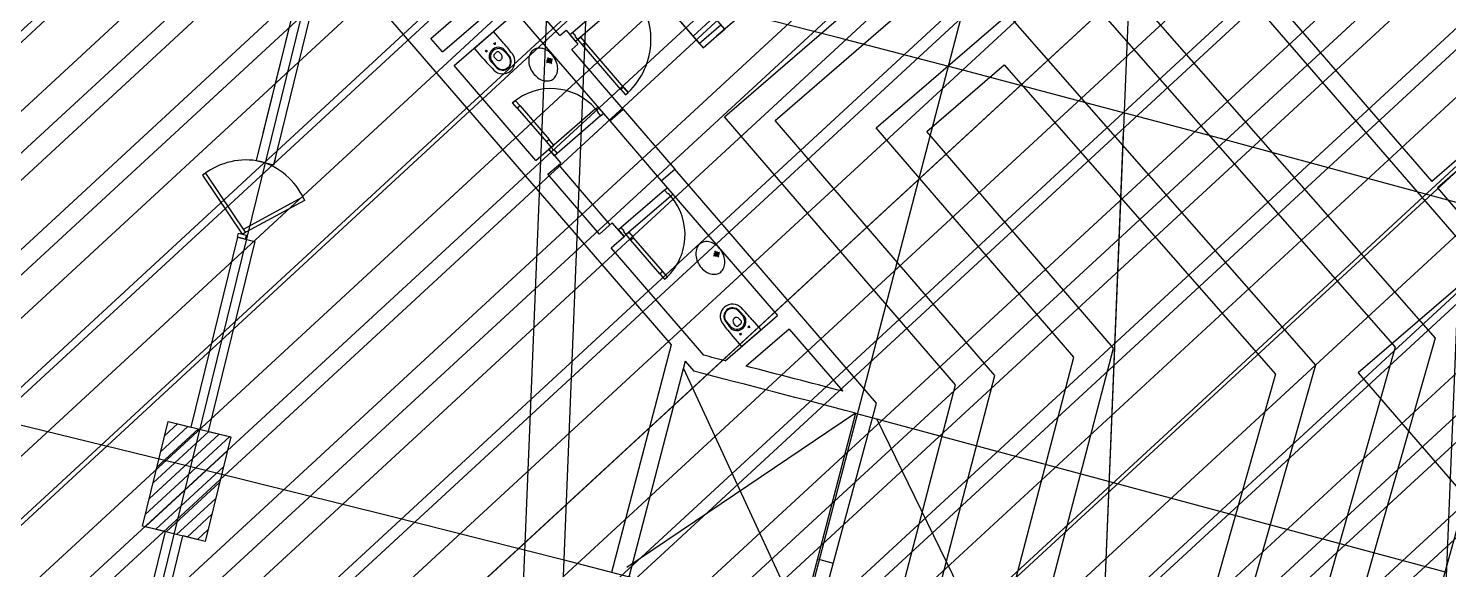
# Model space of a CAD drawing. Extents: x -678889171 to 586587, y -792238163 to 335485.
# Drawn here: x -678740441 to -678720646, y -792172014 to -792164476 of the extents above; entities that cross this region are included whole.
import ezdxf
from ezdxf.enums import TextEntityAlignment as Align

# ---------------------------------------------------------------- set-up
doc = ezdxf.new("R2010")
doc.units = 0
doc.header["$MEASUREMENT"] = 0
for name, color, linetype in [('A-ANNO-LEGN', 252, 'Continuous'), ('A-FLOR-PATT', 252, 'Continuous'), ('A-SITE-PATT', 252, 'Continuous'), ('A-WALL', 252, 'Continuous')]:
    doc.layers.add(name, color=color, linetype=linetype)
doc.layers.add('BASEMENT3 LAYOUT$0$HATCH5', color=252, linetype='Continuous', lineweight=15)
doc.styles.add('Ground floor Towers$0$$Bas01-Rname$0$EN-SC', font='swissc.ttf')
doc.styles.add('Ground floor Towers$0$$Bas01-Rname$0$EN-SCL', font='swisscl.ttf')
doc.styles.add('Ground floor Towers$0$04-Ground Floor$0$V2-lower ground$0$LEVEL  FOR LICENSE LOWER GR$0$$LG- LEVEL$0$AR-SR', font='sarb.shx')

# ---------------------------------------------------------------- blocks, each defined once
blk = doc.blocks.new('A$C61C61320')
at = {"layer": 'BASEMENT3 LAYOUT$0$HATCH5'}
h = blk.add_hatch(dxfattribs=at)
h.set_pattern_fill('JIS_WOOD', color=256, scale=1000, style=0)
h.set_pattern_definition([(45, (-845680.2949388556, -470481.0696760565), (-499.9999991609842, 499.9999991609843), [])])
h.paths.add_polyline_path([(12440.74077330553, -169431.9252005816), (13408.27617370361, -243253.7315873399), (7111.185080291936, -248399.4795461658), (-61957.46107163071, -237877.8060760189), (-55832.26724016038, -200866.3395951205), (-20860.02674167091, -206712.4958959252), (-20783.43353955913, -208437.764712235), (-16504.6553898881, -208719.7022090854), (-18718.17453308101, -208569.0044804074), (-18168.17453308101, -169431.9252005816)])
blk = doc.blocks.new('GR')
at = {"layer": 'A-FLOR-PATT'}
for p, q in [((69940, 90900), (69940, 4700)), ((70490, 90900), (70490, 1700)), ((78040, 73885), (78040, 4700)), ((82795, 4700), (82795, 46760)), ((71040, 44770), (61791.84706075279, -782.1576375562072)), ((79700, 41140), (70161.61638153446, -2528.42465876534)), ((77503.92143260737, 25681.12867932635), (83638.36081482003, 19153.56472490342)), ((72477.66112238006, 21373.28394721262), (76426.28574980248, 25068.96348383787)), ((76426.28574980248, 25068.96348383787), (82499.59150898701, 18692.12260116072)), ((70139.01471748867, 22408.58451408492), (67978.68209575741, 24716.77777297841)), ((69954.09476942396, 24654.39955031385), (72143.06464307965, 22320.16180403642)), ((69954.09477021193, 24654.39954858962), (72084.13131187108, 22378.57593828593)), ((72432.80899459826, 22591.39790468247), (70519.4707624384, 24635.69162363654)), ((73184.38111365284, 21349.89903885403), (76406.06381137425, 24365.20384569283)), ((76406.06381137425, 24365.20384569283), (81949.60609746329, 18544.60325575512)), ((66606.96599405994, 23573.43890708865), (65982.41017415008, 20499.32419993116)), ((66607.21252113674, 23574.21200565249), (66059.502784941, 20881.27289987728)), ((66227.40459294805, 20449.54735031392), (66852.02849384157, 23523.5577593874)), ((66851.9427672924, 23523.57520856328), (71863.76089337893, 18168.73091418614)), ((79891.1865854634, 23505.93393791205), (82365.67150357975, 20872.87204735124)), ((68342.50142573395, 22296.8502815576), (69173.35720764208, 23074.48224226708)), ((71046.47788790114, 23142.09906209528), (70316.37298827502, 22458.76397918109)), ((71135.77914684702, 23061.31982496936), (70391.07214922838, 22364.31804039688)), ((68513.33519646253, 22114.324056651), (69344.19097837067, 22891.95601736048)), ((72651.80976913012, 22796.36970051562), (72323.29325965203, 22488.8976422432)), ((74597.8210961984, 21303.12922213686), (76365.619934518, 22957.68456940271)), ((76365.619934518, 22957.68456940271), (80849.63527441572, 18249.5645649439)), ((68684.16896719112, 21931.79783174441), (69515.02474909925, 22709.42979245388)), ((69515.02474909925, 22709.42979245388), (70881.69491492784, 21249.21999320117)), ((71994.46010899788, 22474.38454845391), (72277.45762211015, 22757.38206156617)), ((72084.13131187108, 22378.57593828593), (72376.17327172236, 22651.90997145111)), ((72323.29325965203, 22488.8976422432), (72432.80899459826, 22591.39790468247)), ((68955.64293853879, 22185.88144194191), (69214.83017790616, 22428.4653963765)), ((69340.72998253477, 22293.94857363513), (69214.83017790616, 22428.46539637651)), ((70139.01471748867, 22408.58451408492), (70222.08571086447, 22486.33405963009)), ((70222.08571086447, 22486.3340596301), (70396.03470738887, 22300.47939209873)), ((70316.37298827502, 22458.76397918109), (70279.86774329371, 22424.59722503538)), ((70279.86774329371, 22424.59722503538), (70361.86795324335, 22336.98463708032)), ((70364.20644407894, 22407.65663620734), (70316.37298827502, 22458.76397918109)), ((70356.90539508268, 22400.82328537819), (70364.20644407894, 22407.65663620734)), ((70391.07214922839, 22364.31804039689), (70356.90539508268, 22400.82328537819)), ((70391.07214922838, 22364.31804039688), (70427.57739420969, 22398.48479454259)), ((70427.57739420969, 22398.48479454259), (70487.02754642321, 22334.96566827512)), ((72143.06464307965, 22320.16180403642), (72323.29325965203, 22488.8976422432)), ((68513.33519646253, 22114.32405665101), (68342.50142573395, 22296.8502815576)), ((69081.54274316742, 22051.36461920054), (68955.64293853879, 22185.88144194191)), ((69250.263435295, 22269.87556608838), (69224.70976380807, 22245.95883818638)), ((69249.44496350254, 22245.14036639392), (69225.52823560053, 22270.69403788084)), ((70312.96371401292, 22222.72984655345), (70396.03470738887, 22300.47939209873)), ((71064.22113983452, 21420.05376392982), (70312.96371401292, 22222.72984655344)), ((70391.07214922839, 22364.31804039689), (70361.86795324335, 22336.98463708032)), ((70459.4056575198, 22291.30755043427), (70391.07214922838, 22364.31804039688)), ((70495.9109025011, 22325.47430457998), (70459.4056575198, 22291.30755043427)), ((71019.74042550946, 21692.62153274085), (70459.4056575198, 22291.30755043427)), ((70487.02754642321, 22334.96566827512), (70495.9109025011, 22325.47430457998)), ((71056.24567049075, 21726.78828688656), (70495.9109025011, 22325.47430457998)), ((75304.54108747118, 21279.74431377827), (76345.39799608977, 22253.92493125764)), ((76345.39799608977, 22253.92493125764), (80299.649862892, 18102.0452195383)), ((69137.0971758529, 22163.95862823665), (69111.54350436597, 22140.04190033466)), ((69136.27870406043, 22139.2234285422), (69112.36197615843, 22164.77710002912)), ((69276.34244004119, 21939.39695497488), (69215.51951170863, 22003.68219568699)), ((69237.17930446433, 22072.24600578948), (69263.8881967869, 22043.70906449102)), ((69267.20251103104, 22141.43594051594), (69238.5823989657, 22114.6492052657)), ((69309.60571050725, 22140.03284601458), (69336.31460282984, 22111.49590471612)), ((69439.57523409318, 22092.17321344806), (69379.45139243545, 22157.11275801592)), ((69876.89013649555, 20657.44270002296), (68684.16896719113, 21931.79783174442)), ((71056.24567049075, 21726.78828688655), (71019.74042550944, 21692.62153274084)), ((71019.74042550944, 21692.62153274084), (71088.07393380086, 21619.61104277824)), ((71124.57917878217, 21653.77779692394), (71056.24567049075, 21726.78828688655)), ((71124.57917878217, 21653.77779692394), (71065.12902656863, 21717.29692319141)), ((71065.12902656863, 21717.29692319141), (71124.57917878217, 21653.77779692394)), ((71088.07393380086, 21619.61104277824), (71124.57917878217, 21653.77779692394)), ((69519.52093673551, 21446.09250711963), (69556.0261817168, 21480.25926126533)), ((69587.85444502691, 21373.08201715701), (69519.52093673551, 21446.09250711963)), ((69556.0261817168, 21480.25926126533), (69615.47633393035, 21416.74013499786)), ((69615.47633393035, 21416.74013499786), (69556.0261817168, 21480.25926126533)), ((69556.0261817168, 21480.25926126533), (69624.35969000822, 21407.24877130272)), ((69624.35969000822, 21407.24877130272), (69587.85444502691, 21373.08201715701)), ((69624.35969000823, 21407.24877130273), (70048.02744141496, 20954.58373353453)), ((70678.54172241848, 21407.74125741578), (70079.85570472508, 20847.40648942621)), ((70678.54172241848, 21407.74125741578), (70707.74591840353, 21435.07466073235)), ((70678.54172241848, 21407.74125741578), (70712.70847656419, 21371.23601243447)), ((70789.74612835316, 21347.46207277727), (70707.74591840353, 21435.07466073235)), ((70881.69491492784, 21249.21999320117), (71064.22113983451, 21420.05376392982)), ((71064.22113983452, 21420.05376392982), (71815.88973104036, 20616.93837434086)), ((78040, 21395), (78040, 4700)), ((69587.85444502693, 21373.08201715702), (70011.52219643367, 20920.41697938882)), ((70753.24088337185, 21313.29531863158), (70169.15696367098, 20766.6272523003)), ((70712.70847656419, 21371.23601243447), (70705.40742756793, 21364.40266160533)), ((70705.40742756793, 21364.40266160533), (70753.24088337185, 21313.29531863157)), ((70753.24088337185, 21313.29531863157), (70789.74612835316, 21347.46207277727)), ((70881.69491492784, 21249.21999320117), (71633.36350613361, 20446.10460361215)), ((75846.93925613817, 17773.40076373934), (72477.66112238006, 21373.28394721262)), ((76391.44963267865, 17923.32765722391), (73184.38111365284, 21349.89903885403)), ((77480.47038575972, 18223.18144419306), (74597.8210961984, 21303.12922213686)), ((78024.9807623002, 18373.10833767764), (75304.54108747118, 21279.74431377827)), ((82701.93878538418, 21187.59837093955), (82365.67150357975, 20872.87204735125)), ((82877.54809451231, 21187.59837342353), (82447.85041501976, 20785.42671344103)), ((69876.89013649555, 20657.44270002296), (70050.65150874003, 20820.07308610966)), ((70048.02744141496, 20954.58373353453), (70011.52219643367, 20920.41697938882)), ((70011.52219643367, 20920.41697938882), (70079.85570472508, 20847.40648942621)), ((70056.91079749285, 20945.09236983939), (70048.02744141496, 20954.58373353453)), ((70079.85570472508, 20847.40648942622), (70050.65150874003, 20820.07308610965)), ((70132.65171868965, 20732.46049815459), (70050.65150874003, 20820.07308610965)), ((70050.65150874003, 20820.07308610965), (70224.60050526429, 20634.21841857845)), ((70116.36094970637, 20881.57324357192), (70056.91079749285, 20945.09236983939)), ((70079.85570472508, 20847.40648942621), (70116.36094970637, 20881.57324357192)), ((70079.85570472508, 20847.40648942622), (70114.02245887078, 20810.90124444491)), ((70114.02245887078, 20810.90124444491), (70121.32350786704, 20817.73459527405)), ((70121.32350786704, 20817.73459527405), (70169.15696367098, 20766.6272523003)), ((70050.83913301979, 20471.5880324918), (70224.60050526429, 20634.21841857845)), ((70169.15696367098, 20766.6272523003), (70132.65171868965, 20732.46049815459)), ((70948.52870415086, 19805.13965948568), (70196.86011294507, 20608.25504907466)), ((71633.36350613361, 20446.10460361214), (71815.88973104034, 20616.93837434084)), ((74757.64929268675, 17473.83461282981), (71815.88973104034, 20616.93837434084)), ((82447.85041501976, 20785.42671344103), (82921.39413514014, 20281.5360193274)), ((65982.41017415009, 20499.32419993116), (66227.40459294806, 20449.54735031392)), ((66253.82053284645, 20579.56276696197), (66227.40459294805, 20449.54735031392)), ((70802.50772422558, 19668.47264290281), (70050.83913301979, 20471.58803249179)), ((71633.36350613361, 20446.10460361215), (73327.98248062703, 18635.50004486371)), ((65287.44097930042, 20295.06069980772), (65243.09278968324, 20262.55332470252)), ((65243.09278968324, 20262.55332470252), (65828.22554182512, 19464.28591158083)), ((65872.57373144082, 19496.79328667873), (65287.44097930042, 20295.06069980772)), ((71685.69182193126, 20317.0242125149), (71101.60790223042, 19770.35614618359)), ((71774.99308087716, 20236.24497538898), (71176.30706318378, 19675.91020739938)), ((71685.69182193126, 20317.02421251489), (71722.19706691257, 20351.1909666606)), ((71733.5252777352, 20265.91686954115), (71685.69182193126, 20317.02421251489)), ((71722.19706691257, 20351.1909666606), (71804.1972768622, 20263.57837870555)), ((71740.82632673145, 20272.75022037029), (71733.5252777352, 20265.91686954115)), ((71774.99308087716, 20236.24497538898), (71740.82632673145, 20272.75022037029)), ((71774.99308087716, 20236.24497538898), (71804.1972768622, 20263.57837870555)), ((65843.02157223945, 19537.10982269113), (66650.33553340196, 20018.15399476309)), ((66650.33553340196, 20018.15399476309), (66678.48173496342, 19970.91753960171)), ((66678.48173496342, 19970.91753960171), (65828.22554182512, 19464.28591158083)), ((70802.50772422558, 19668.4726429028), (70976.26909647009, 19831.10302898947)), ((71147.10286719869, 19648.57680408288), (70976.26909647009, 19831.10302898947)), ((70973.34149495418, 19485.94641799621), (71147.10286719869, 19648.57680408288)), ((71101.60790223042, 19770.35614618359), (71065.10265724911, 19736.18939203788)), ((71065.10265724911, 19736.18939203788), (71147.10286719874, 19648.57680408282)), ((71149.44135803434, 19719.24880320983), (71101.60790223042, 19770.35614618359)), ((71142.14030903808, 19712.41545238069), (71149.44135803434, 19719.24880320983)), ((71176.30706318379, 19675.91020739939), (71142.14030903808, 19712.41545238069)), ((71176.30706318379, 19675.91020739939), (71147.10286719874, 19648.57680408282)), ((71176.30706318378, 19675.91020739938), (71212.81230816508, 19710.07696154509)), ((71244.6405714752, 19602.89971743677), (71176.30706318378, 19675.91020739938)), ((71212.81230816508, 19710.07696154509), (71272.26246037861, 19646.55783527762)), ((71281.1458164565, 19637.06647158248), (71244.6405714752, 19602.89971743677)), ((71668.30832288197, 19150.23467966861), (71244.6405714752, 19602.89971743677)), ((71272.26246037861, 19646.55783527762), (71281.1458164565, 19637.06647158248)), ((71704.81356786328, 19184.40143381432), (71281.1458164565, 19637.06647158248)), ((83041.39413514, 19654.42889479287, -1.709241012900757e-09), (81448.68763641042, 18164.4416123725, -1.709241012900757e-09)), ((65763.39203583413, 19421.34875721986), (65220.84320653782, 16751.14410667902)), ((65763.39203583417, 19421.34875721986), (65774.34021167771, 19475.23408741473)), ((65763.39203583417, 19421.34875721986), (66008.38645463214, 19371.57190760261)), ((65871.16269613629, 19399.45240555058), (65763.39203583417, 19421.34875721986)), ((65774.34021167771, 19475.23408741473), (65882.11087197984, 19453.33773574546)), ((65828.22554182512, 19464.28591158083), (65872.57373144082, 19496.79328667873)), ((65882.11087197984, 19453.33773574546), (65871.16269613629, 19399.45240555058)), ((72326.29292799068, 18040.39430906075), (70973.34149495418, 19485.94641799621)), ((66008.38645463213, 19371.57190760262), (65465.82482853756, 16701.30427645306)), ((71704.81356786327, 19184.40143381432), (71668.30832288197, 19150.23467966861)), ((71668.30832288197, 19150.23467966861), (71736.64183117339, 19077.224189706)), ((71773.14707615468, 19111.39094385171), (71704.81356786327, 19184.40143381432)), ((71773.14707615468, 19111.39094385171), (71713.69692394116, 19174.91007011918)), ((71713.69692394116, 19174.91007011918), (71773.14707615468, 19111.39094385171)), ((71736.64183117339, 19077.224189706), (71773.14707615468, 19111.39094385171)), ((82204.52641117535, 13003.96943426097), (83638.36081482003, 19153.56472490342)), ((72623.88371854462, 17976.50517136871), (73327.98248062703, 18635.50004486372)), ((72784.8272177671, 18673.77907230055), (72845.65014609967, 18609.49383158843)), ((82499.59150898701, 18692.12260116072), (79834.51139425545, 7654.098655173264)), ((72621.59442371513, 18521.00281382736), (72681.71826537284, 18456.0632692595)), ((72751.56394730104, 18473.14318126085), (72724.85505497847, 18501.6801225593)), ((72822.58725884261, 18498.52682200973), (72793.96714677726, 18471.74008675949)), ((72823.99035334396, 18540.93002148595), (72797.2814610214, 18569.4669627844)), ((72846.33947990215, 18184.71063089892), (73105.5267192695, 18427.29458533352)), ((73498.8162513556, 18452.97381995712), (72921.33968105697, 17912.4898425889)), ((72949.62615344231, 18473.13412694078), (72924.07248195539, 18449.21739903877)), ((72924.89095374786, 18473.95259873324), (72948.80768164985, 18448.39892724631)), ((72979.62691464089, 18561.8114080749), (73105.5267192695, 18427.29458533352)), ((73498.8162513556, 18452.97381995712), (74280.23911159986, 17618.06767623744)), ((81949.60609746329, 18544.60325575512), (79464.09104330314, 8250.28807390359)), ((72720.43967527353, 18319.2274536403), (72846.33947990215, 18184.71063089892)), ((72836.45989400023, 18367.21718908905), (72810.90622251331, 18343.30046118703)), ((72811.72469430577, 18368.0356608815), (72835.64142220777, 18342.48198939458)), ((75711.86967022123, 10122.38944175409), (77480.47038575972, 18223.18144419306)), ((76306.26423495263, 10500.80286088286), (78024.9807623002, 18373.10833767764)), ((80849.63527441572, 18249.5645649439), (78723.25034139853, 9442.666911364213)), ((71863.76089337893, 18168.73091418614), (71164.32967497442, 14965.14447245851)), ((80299.649862892, 18102.0452195383), (78352.82999044622, 10038.85633009454)), ((81448.68763641042, 18164.4416123725, -1.709241012900757e-09), (83250.8930240722, 16246.75482865202, -1.709241012900757e-09)), ((72071.24900930045, 17947.04159391527), (71408.57619915945, 14911.81872423562)), ((73830.60713231564, 14381.31161081791), (72055.95509020676, 17842.63766052539)), ((72071.24900930045, 17947.04159391527), (72197.29680713838, 17812.36664879745)), ((74523.08054075832, 9365.562603496597), (76391.44963267865, 17923.32765722391)), ((73928.68597602693, 8987.149184367823), (75846.93925613817, 17773.40076373934)), ((74046.74420148776, 14342.56567493279), (74757.64929268675, 17473.83461282981)), ((74468.74307102432, 17321.08602826683), (71373.61163053838, 15044.29656374458)), ((74468.74307102432, 17321.08602826683), (73828.83409167413, 14390.12773495226)), ((74466.96844748774, 17319.78060901428), (74712.89219587427, 17267.74045520416)), ((74712.8921958713, 17267.74045520474), (82773.5357707649, 15447.53138335771)), ((74712.8921958713, 17267.74045520474), (82773.5357707649, 15447.53138335771)), ((80575.35209616015, 6461.719817712606), (74773.22275394431, 17254.54287486232)), ((80575.35209616015, 6461.719817712605), (74773.22275394431, 17254.54287486232)), ((64603.13668407225, 15346.08514607281), (64902.1756563502, 16815.97483345039)), ((64603.13668393897, 15346.0851454177), (64902.1756563502, 16815.97483345039)), ((64636.06687270931, 15507.94948205946), (65767.95529629465, 16639.83790564479)), ((64681.21619926521, 15729.87550391199), (65621.06285947037, 16669.72216411715)), ((64726.36552582111, 15951.80152576452), (65474.1704226461, 16699.60642258951)), ((64771.51485237689, 16173.72754761693), (65327.27798582159, 16729.49068106164)), ((64816.66417893278, 16395.65356946946), (65180.38554899732, 16759.374939534)), ((64861.81350548868, 16617.57959132199), (65033.49311217293, 16789.25919800624)), ((64902.1756563502, 16815.97483345039), (65784.10946877675, 16636.55145008363)), ((64902.1756563502, 16815.97483345039), (65220.84320653782, 16751.14410667902)), ((65465.82482853756, 16701.30427645306), (65784.10946956552, 16636.55144924093)), ((65784.10946877675, 16636.55145008363), (65485.0704964988, 15166.66176270605)), ((65784.10946956552, 16636.55144924093), (65485.45144815951, 15166.58431142841)), ((64642.89140649233, 15337.99732054584), (65743.92534005095, 16439.03125410446)), ((64789.78384331672, 15308.11306207359), (65698.77601349493, 16217.10523225181)), ((64936.67628014123, 15278.22880360147), (65653.62668693927, 15995.17921039951)), ((65083.5687169655, 15248.3445451291), (65608.47736038326, 15773.25318854686)), ((65230.46115378966, 15218.46028665663), (65563.3280338276, 15551.32716669457)), ((65485.0704964988, 15166.66176270605), (64603.13668407225, 15346.08514607281)), ((64922.16686525271, 15281.18064451388), (64603.13668393897, 15346.0851454177)), ((64922.88021439398, 15284.69145882518), (64747.23499838096, 14420.23715108755)), ((65377.35359061405, 15188.57602818438), (65518.17870727158, 15329.40114484192)), ((74021.7568287961, 15273.7666814018), (74246.57073774123, 15222.72623881728)), ((65167.14848724953, 15231.34081428852), (65041.30565676317, 14611.99359049244)), ((65485.45144815951, 15166.58431142841), (65176.65411384462, 15231.20349551048))]:
    blk.add_line(p, q, dxfattribs=at)
at = {"layer": 'A-FLOR-PATT', "extrusion": (-0.026975512650862, -0.02524748729150553, 0.9993172099502182)}
for p, q in [((69966.53084030363, 22025.27585477906, 1.946244602815568), (70050.4326649512, 22082.99458472145, 5.669334324338706)), ((69979.59509320732, 22096.10770453548, 4.088448424285161), (70037.36841203982, 22012.1627349637, 3.527130502599903)), ((72403.57905167015, 19428.44833770423, -4.91966354487522), (72487.48087631771, 19486.16706764663, -1.196573823352082)), ((72416.64330457384, 19499.28018746065, -2.777459723405627), (72474.41662340635, 19415.33521788887, -3.338777645090886))]:
    blk.add_line(p, q, dxfattribs=at)
at = {"layer": 'A-FLOR-PATT'}
for centre, radius in [((69237.48659955153, 22257.91720213738), 7.499999999999998), ((69124.32034010944, 22152.00026428566), 7.499999999999998), ((72936.84931769886, 18461.17576298977), 7.499999999999993), ((72823.68305825678, 18355.25882513804), 7.499999999999993)]:
    blk.add_circle(centre, radius, dxfattribs=at)
at = {"layer": 'A-FLOR-PATT', "extrusion": (-0.026975512650862, -0.02524748729150553, 0.9993172099502182)}
for centre, radius in [((31737.4195036902, 66138.85084103285, -2441.520994328065), 30.9529914780618), ((31737.4195036902, 66138.85084103285, -2441.520994328065), 22.50000000000562), ((35298.69653897164, 66143.39138053762, -2448.55946962289), 30.9529914780618), ((35298.69653897164, 66143.39138053762, -2448.55946962289), 22.50000000000562)]:
    blk.add_circle(centre, radius, dxfattribs=at)
at = {"layer": 'A-FLOR-PATT'}
for centre, radius, start, end in [((-55663.02808184421, -578856.4866396398), 623364.7764122983, 74.61102897088065, 88.715678869106), ((-55662.04957572921, -578844.685925062), 622702.9587305912, 74.61095202551606, 88.71574447441284), ((-55662.04957586701, -578844.6859266991), 615202.9587322307, 74.22143378566328, 85.22979167610383), ((-55662.04957586701, -578844.6859266991), 607202.9587322306, 74.22143378566328, 89.82613372100917), ((70391.07214922838, 22364.31804039688), 1019.999999999704, 313.1048111198659, 43.10481111987564), ((69297.07043392592, 22080.84090027503), 130, 76.8229080107978, 189.3867142290837), ((69297.07043392592, 22080.84090027503), 112.2676204798005, 42.79485258476386, 223.414769655668), ((69303.90928178604, 22110.05100400552), 99.99999999999997, 41.48048907947356, 76.8229080107978), ((66420.31038402912, 19560.6082419776), 4000.000000000206, 39.89665374238869, 43.10481112002322), ((66420.31038402929, 19560.60824197772), 3948.999999999999, 39.89665374272927, 41.48048907947356), ((72001.96234167284, 24784.70495085809), 4000.000000000064, 223.1048111200256, 226.3129684976601), ((69267.47213371049, 22075.94798454337), 99.99999999999997, 189.3867142290837, 224.7291331609059), ((72001.96234167292, 24784.70495085793), 3948.999999999999, 224.7291331609059, 226.3129684971823), ((69259.08245145311, 22092.74605827691), 29.99999999999999, 133.1048111198659, 223.1048111198756), ((69357.54558876384, 22016.2266166581), 171.5000000000011, 226.3129684976572, 39.89665374238853), ((69300.10139980837, 22077.60248460357), 49.59999999999995, 223.1048111198756, 43.10481111987564), ((69287.70256351847, 22119.53279352715), 29.99999999999999, 43.10481111987564, 133.1048111198659), ((69357.54558876384, 22016.2266166581), 120.5, 226.3129684971823, 39.89665374272927), ((69357.54558876384, 22016.2266166581), 111.7888557810301, 223.414769655668, 42.79485258476386), ((70079.85570472508, 20847.40648942621), 819.9999999997044, 43.10481111987564, 133.1048111198659), ((-55662.04957586701, -578844.6859266991), 599702.9587322306, 74.22143378566328, 89.82613372100917), ((65880.03983217993, 19531.91135917778), 968.870076047392, 80.72229442570189, 129.4382739242514), ((65806.90974126167, 19546.76959781029), 968.870076047392, 27.59219210362095, 76.30817160220765), ((71176.30706318378, 19675.91020739938), 819.9999999997044, 313.1048111198659, 43.10481111987564), ((72703.62406904445, 18596.94941061732), 171.500000000006, 46.31296849765808, 219.8966537423895), ((72703.62406904445, 18596.94941061732), 120.4999999999999, 46.31296849718236, 219.8966537427293), ((72703.62406904445, 18596.94941061732), 111.78885578103, 43.41476965566803, 222.7948525847638), ((72764.09922388237, 18532.33512700039), 112.2676204798004, 222.7948525847638, 43.41476965566803), ((70059.20731613543, 15828.47107641746), 3948.999999999996, 44.72913316090594, 46.31296849718236), ((70059.20731613535, 15828.47107641711), 4000.000000000297, 43.10481112002706, 46.31296849766159), ((75640.85927377896, 21052.56778529759), 3999.999999999883, 219.8966537423884, 223.1048111200228), ((75640.85927377897, 21052.56778529776), 3948.999999999996, 219.8966537427293, 221.4804890794736), ((72757.26037602226, 18503.12502326989), 99.9999999999999, 221.4804890794736, 256.8229080107978), ((72761.06825799993, 18535.57354267185), 49.59999999999992, 43.10481111987564, 223.1048111198756), ((72764.09922388237, 18532.33512700039), 129.9999999999999, 256.8229080107978, 9.386714229083749), ((72773.46709428982, 18493.64323374828), 29.99999999999997, 223.1048111198756, 313.1048111198659), ((72802.08720635518, 18520.42996899852), 29.99999999999997, 313.1048111198659, 43.10481111987564), ((72793.6975240978, 18537.22804273204), 99.9999999999999, 9.386714229083749, 44.72913316090594), ((-55662.04957586702, -578844.6859266991), 610452.9587322306, 77.86892980570369, 77.89749746322032), ((-55662.04957586702, -578844.6859266991), 610452.9587322306, 77.70986940290985, 77.84037203126134), ((-55662.04957586702, -578844.6859266991), 610202.9587322306, 77.68663946541304, 77.90485146525937), ((-55662.04957586701, -578844.6859266992), 610202.958308877, 77.66317393626515, 77.66336012541889)]:
    blk.add_arc(centre, radius, start, end, dxfattribs=at)
at = {"layer": 'A-FLOR-PATT', "extrusion": (-0.026975512650862, -0.02524748729150553, 0.9993172099502182)}
for centre, radius, start, end in [((31615.96745764188, 66053.5033670568, -2441.52099432818), 137.6289573072112, 171.4262776470135, 200.5032921130422), ((31615.96745764591, 66053.5033670645, -2441.520994328157), 137.62895730712, 142.3492631877508, 171.4262776470135), ((31662.75981218895, 66017.40234825823, -2441.520994328174), 196.7289404069308, 118.1086283992517, 142.3492631877508), ((31689.34228946214, 65967.63583145173, -2441.520994328257), 253.1499851771039, 98.57372234009756, 118.1086283992517), ((31711.39718981717, 66113.92079694994, -2441.520994328118), 253.1499851782115, 224.7439268855915, 244.2788329450273), ((31671.32357888376, 66074.20379807019, -2441.520994328026), 196.7289404069203, 200.5032921130422, 224.7439268855915), ((31743.80309126994, 66181.19167568577, -2441.520994328398), 327.8193468697654, 244.2788329450273, 261.4262776420818), ((31700.47413625266, 65893.80091043972, -2441.520994328177), 327.8193468702287, 81.42627764208186, 98.57372234009756), ((31700.47413625002, 65893.8009104363, -2441.520994328156), 327.8193468702305, 64.27883293865989, 81.42627764208186), ((31732.88003770516, 65961.07178917388, -2441.520994328197), 253.1499851747144, 44.74392688559151, 64.27883294502733), ((31743.80309127474, 66181.19167568731, -2441.520994328227), 327.8193468698241, 261.4262776420818, 278.5737223400975), ((31754.93493805598, 66107.35675465754, -2441.520994328087), 253.149985175962, 278.5737223400975, 298.1086283992517), ((31781.51741533275, 66057.59023785726, -2441.52099432813), 196.7289404068902, 298.1086283992517, 322.349263174464), ((31828.30976987601, 66021.48921905541, -2441.520994328031), 137.6289573076117, 322.349263174464, 351.4262776377287), ((31828.30976987528, 66021.48921904796, -2441.520994328138), 137.6289573075945, 351.4262776377287, 20.50329211304224), ((31772.95364863897, 66000.78878804752, -2441.520994328386), 196.7289404068297, 20.50329211304224, 44.74392688559151), ((35177.24449292332, 66058.04390656158, -2448.559469623005), 137.6289573072112, 171.4262776470135, 200.5032921130422), ((35177.24449292735, 66058.04390656928, -2448.559469622981), 137.62895730712, 142.3492631877508, 171.4262776470135), ((35224.03684747039, 66021.94288776301, -2448.559469622999), 196.7289404069308, 118.1086283992517, 142.3492631877508), ((35250.61932474357, 65972.17637095651, -2448.559469623081), 253.1499851771039, 98.57372234009756, 118.1086283992517), ((35272.67422509861, 66118.46133645473, -2448.559469622943), 253.1499851782115, 224.7439268855915, 244.2788329450273), ((35232.60061416521, 66078.74433757494, -2448.55946962285), 196.7289404069203, 200.5032921130422, 224.7439268855915), ((35261.7511715341, 65898.3414499445, -2448.559469623002), 327.8193468702287, 81.42627764208186, 98.57372234009756), ((35261.75117153145, 65898.34144994107, -2448.559469622981), 327.8193468702305, 64.27883293865989, 81.42627764208186), ((35294.15707298661, 65965.61232867866, -2448.559469623021), 253.1499851747144, 44.74392688559151, 64.27883294502733), ((35305.08012655137, 66185.73221519052, -2448.559469623222), 327.8193468697654, 244.2788329450273, 261.4262776420818), ((35305.08012655619, 66185.7322151921, -2448.559469623051), 327.8193468698241, 261.4262776420818, 278.5737223400975), ((35316.21197333742, 66111.8972941623, -2448.559469622911), 253.149985175962, 278.5737223400975, 298.1086283992517), ((35389.58680515671, 66026.02975855273, -2448.559469622963), 137.6289573075945, 351.4262776377287, 20.50329211304224), ((35334.23068392041, 66005.3293275523, -2448.559469623211), 196.7289404068297, 20.50329211304224, 44.74392688559151), ((35342.79445061418, 66062.13077736204, -2448.559469622955), 196.7289404068902, 298.1086283992517, 322.349263174464), ((35389.58680515746, 66026.02975856018, -2448.559469622856), 137.6289573076117, 322.349263174464, 351.4262776377287)]:
    blk.add_arc(centre, radius, start, end, dxfattribs=at)
at = {"layer": 'A-FLOR-PATT', "style": 'Ground floor Towers$0$04-Ground Floor$0$V2-lower ground$0$LEVEL  FOR LICENSE LOWER GR$0$$LG- LEVEL$0$AR-SR', "flags": 12}
for tag, p in [('L', (30296.07288644527, 72859.53473235783)), ('P', (30237.50458115668, 72203.99769414036))]:
    blk.add_attdef(tag, text='', height=500, dxfattribs=at).set_placement(p, align=Align.RIGHT)
at = {"layer": 'A-FLOR-PATT'}
for tag, p, height, style in [('N', (85492.25876324323, 56633.4995742733), 250, 'Ground floor Towers$0$$Bas01-Rname$0$EN-SC'), ('N', (89389.48149106537, 56633.4995742733), 250, 'Ground floor Towers$0$$Bas01-Rname$0$EN-SC'), ('N', (94597.61363499537, 56633.4995742733), 250, 'Ground floor Towers$0$$Bas01-Rname$0$EN-SC'), ('AN', (85922.66280553787, 56313.08159666645), 200, 'Ground floor Towers$0$$Bas01-Rname$0$EN-SCL'), ('AN', (89819.88553336001, 56313.08159666645), 200, 'Ground floor Towers$0$$Bas01-Rname$0$EN-SCL'), ('AN', (95028.01767729002, 56313.08159666645), 200, 'Ground floor Towers$0$$Bas01-Rname$0$EN-SCL'), ('SN', (85299.47460008037, 56025.08594095582), 200, 'Ground floor Towers$0$$Bas01-Rname$0$EN-SCL'), ('SN', (89196.69732790251, 56025.08594095582), 200, 'Ground floor Towers$0$$Bas01-Rname$0$EN-SCL'), ('SN', (94404.82947183252, 56025.08594095582), 200, 'Ground floor Towers$0$$Bas01-Rname$0$EN-SCL'), ('F', (85927.04975899268, 56008.67972904726), 200, 'Ground floor Towers$0$$Bas01-Rname$0$EN-SCL'), ('F', (89824.27248681482, 56008.67972904726), 200, 'Ground floor Towers$0$$Bas01-Rname$0$EN-SCL'), ('F', (95032.40463074483, 56008.67972904726), 200, 'Ground floor Towers$0$$Bas01-Rname$0$EN-SCL')]:
    blk.add_attdef(tag, p, '', height=height, dxfattribs=dict(at, style=style))
at = {"layer": 'A-FLOR-PATT', "style": 'Ground floor Towers$0$$Bas01-Rname$0$EN-SCL', "width": 0.8}
for p in [(85305.16036184286, 56295.1433535593), (89202.383089665, 56295.1433535593), (94410.51523359501, 56295.1433535593)]:
    blk.add_attdef('FN', p, '', height=250, dxfattribs=at)

msp = doc.modelspace()

# ---------------------------------------------------------------- block references
at = {"layer": 'A-SITE-PATT', "rotation": 357.6731745000001}
msp.add_blockref('A$C61C61320', (-678706236.4347705, -791940527.995869, -212772), dxfattribs=at)

# ---------------------------------------------------------------- next in the draw order: block references
at = {"layer": 'A-WALL', "rotation": 357.6731745000001}
msp.add_blockref('GR', (-678804025.0995113, -792184118.4910543, -212772), dxfattribs=at)

# ---------------------------------------------------------------- next in the draw order: hatches: boundary and pattern name
at = {"layer": 'A-ANNO-LEGN'}
h = msp.add_hatch(dxfattribs=at)
h.set_pattern_fill('ANSI31', color=256, scale=10000, angle=-2.326825500000001)
h.set_pattern_definition([(42.6731745, (-679564563.7146958, -792179516.537627), (-847.2693918303064, 919.0400305032981), [])])
h.paths.add_polyline_path([(-678777672.8996642, -792179735.1176345), (-678770187.1392597, -792139007.139102), (-678733063.7379951, -792148537.2472874), (-678731444.0167841, -792108675.140868), (-678688692.2204224, -792110162.0728618), (-678692240.0211401, -792193145.4692618), (-678709626.0473782, -792200229.2193018), (-678779081.755804, -792187036.6399584)])

doc.saveas('drawing.dxf')
